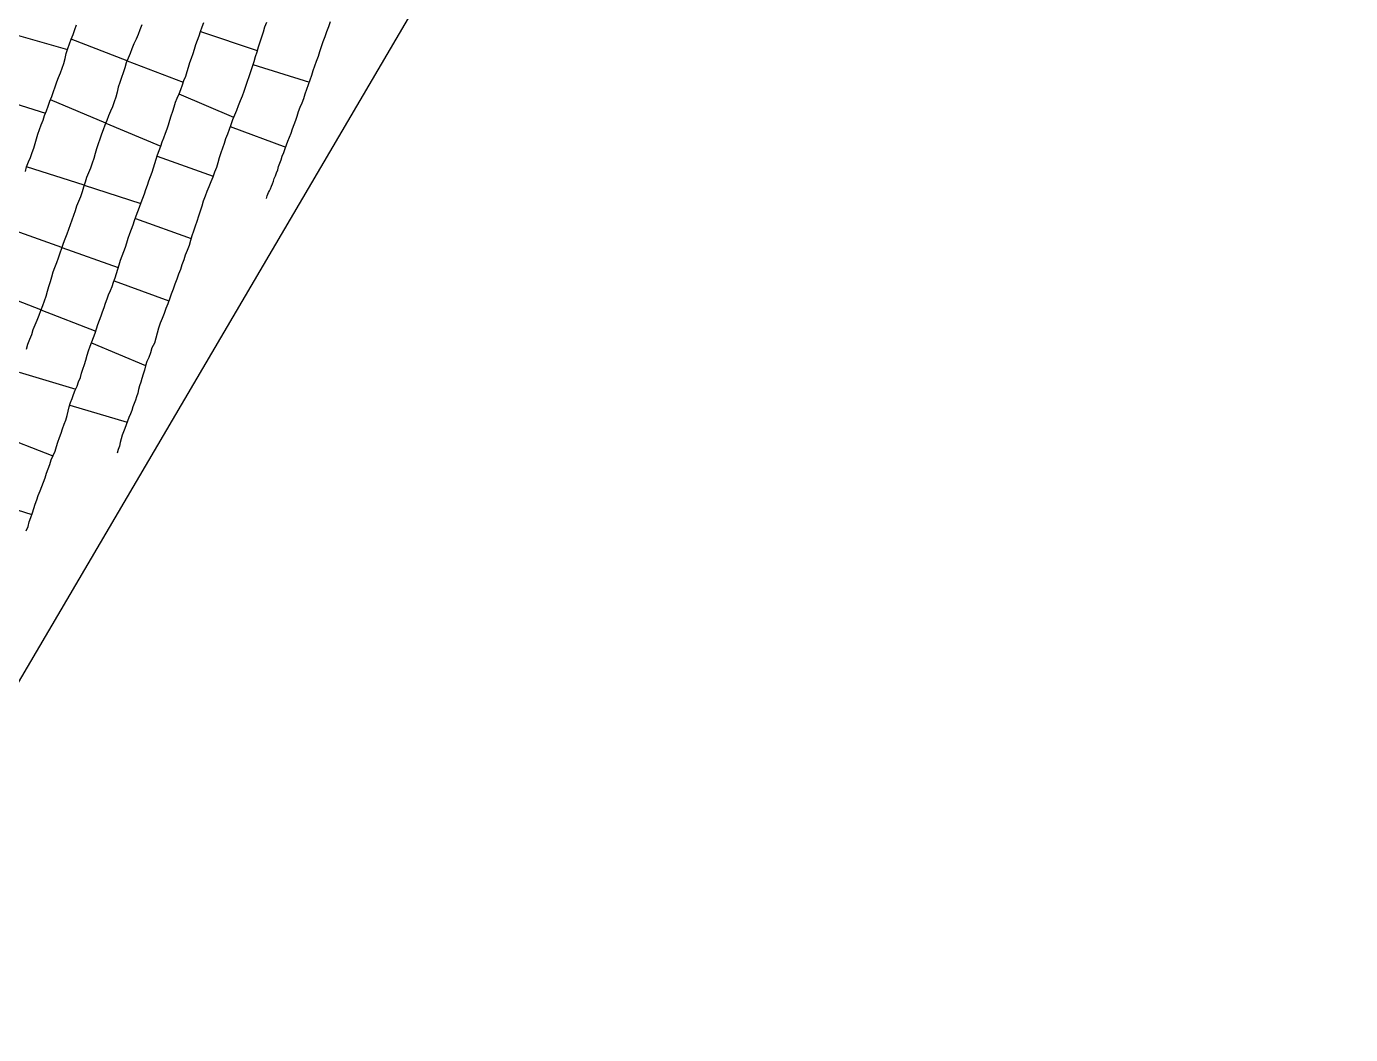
# Model space of a CAD drawing. Extents: x 703186 to 703989, y 1560402 to 1561368.
# Drawn here: x 703862 to 703962.4, y 1560408.5 to 1560484.8 of the extents above; entities that cross this region are included whole.
import ezdxf

# ---------------------------------------------------------------- set-up
doc = ezdxf.new("R2010")
doc.units = 0
for name, color, linetype in [('10124_2002_REAL', 30, 'Continuous'), ('AGROCAD PLL', 7, 'Continuous'), ('PANTE_2002', 7, 'Continuous')]:
    doc.layers.add(name, color=color, linetype=linetype)

msp = doc.modelspace()

# ---------------------------------------------------------------- linework, layer by layer
at = {"layer": '10124_2002_REAL'}
for points in [[(703861.9545, 1560473.8363), (703862.0471, 1560474.2084), (703862.1911, 1560474.5755), (703862.353, 1560474.9198), (703862.4743, 1560475.2751), (703862.5992, 1560475.6158), (703862.7039, 1560475.9609), (703862.8053, 1560476.3249), (703862.9028, 1560476.6791), (703863.0231, 1560477.0365), (703863.1581, 1560477.3919), (703863.2919, 1560477.7305), (703863.4167, 1560478.0841), (703863.5553, 1560478.4356), (703863.6877, 1560478.807), (703863.8214, 1560479.171), (703863.9533, 1560479.5339), (703864.0848, 1560479.9027), (703864.2175, 1560480.2612), (703864.3501, 1560480.6278), (703864.4756, 1560480.9783), (703864.6207, 1560481.3236), (703864.7352, 1560481.6782), (703864.8597, 1560482.0361), (703864.9808, 1560482.404), (703865.0522, 1560482.7808), (703865.1601, 1560483.1523), (703865.2913, 1560483.5194), (703865.4294, 1560483.8761), (703865.5772, 1560484.2306), (703865.7079, 1560484.5958), (703865.8413, 1560484.9599)], [(703870.7716, 1560484.9543), (703870.6319, 1560484.5903), (703870.4897, 1560484.2314), (703870.3439, 1560483.8642), (703870.1783, 1560483.5095), (703870.0273, 1560483.1486), (703869.8852, 1560482.7957), (703869.7432, 1560482.4357), (703869.604, 1560482.0745), (703869.49, 1560481.6995), (703869.376, 1560481.3274), (703869.2331, 1560480.9685), (703869.1087, 1560480.599), (703868.9977, 1560480.2379), (703868.8985, 1560479.8673), (703868.8006, 1560479.4871), (703868.6919, 1560479.1125), (703868.5468, 1560478.7554), (703868.3932, 1560478.4048), (703868.2511, 1560478.0564), (703868.1296, 1560477.6986), (703867.9876, 1560477.3587), (703867.843, 1560477.0112), (703867.7155, 1560476.6636), (703867.6007, 1560476.2933), (703867.4622, 1560475.9346), (703867.3454, 1560475.5748), (703867.2379, 1560475.2099), (703867.1436, 1560474.8282), (703867.0067, 1560474.4716), (703866.886, 1560474.1105), (703866.731, 1560473.7563), (703866.5943, 1560473.3928), (703866.4741, 1560473.028), (703866.3587, 1560472.6653), (703866.2464, 1560472.298), (703866.12, 1560471.9222), (703865.9751, 1560471.5657), (703865.84, 1560471.2244), (703865.7307, 1560470.8734), (703865.6139, 1560470.5196), (703865.4699, 1560470.1723), (703865.3383, 1560469.8136), (703865.224, 1560469.4499), (703865.097, 1560469.091), (703864.9516, 1560468.7249), (703864.823, 1560468.3831), (703864.6951, 1560468.0214), (703864.559, 1560467.6566), (703864.4371, 1560467.2937), (703864.3089, 1560466.9223), (703864.1662, 1560466.5625), (703864.0433, 1560466.2097), (703863.9402, 1560465.835), (703863.8284, 1560465.4775), (703863.7125, 1560465.107), (703863.5969, 1560464.748), (703863.4982, 1560464.3842), (703863.3786, 1560464.0322), (703863.2494, 1560463.675), (703863.1053, 1560463.3025), (703862.9672, 1560462.938), (703862.832, 1560462.5703), (703862.6676, 1560462.2174), (703862.5264, 1560461.8529), (703862.4094, 1560461.4782), (703862.2569, 1560461.1218), (703862.1131, 1560460.746), (703862.0211, 1560460.3584)], [(703862.0234, 1560446.6372), (703862.1585, 1560446.9683), (703862.2475, 1560447.3115), (703862.3628, 1560447.6476), (703862.4903, 1560447.9849), (703862.5973, 1560448.3145), (703862.7005, 1560448.646), (703862.8245, 1560448.9755), (703862.9311, 1560449.31), (703863.0643, 1560449.6532), (703863.1983, 1560449.9892), (703863.3363, 1560450.3075), (703863.4598, 1560450.651), (703863.5579, 1560450.9973), (703863.6805, 1560451.3242), (703863.8078, 1560451.6608), (703863.9193, 1560451.9987), (703864.063, 1560452.3416), (703864.2171, 1560452.6694), (703864.3142, 1560453.0114), (703864.4167, 1560453.3558), (703864.542, 1560453.6868), (703864.6581, 1560454.0203), (703864.7653, 1560454.3597), (703864.9004, 1560454.6997), (703865.0329, 1560455.022), (703865.1197, 1560455.3671), (703865.205, 1560455.7021), (703865.2827, 1560456.027), (703865.379, 1560456.3536), (703865.4891, 1560456.6533), (703865.6073, 1560456.9608), (703865.7364, 1560457.2791), (703865.8733, 1560457.5882), (703865.9929, 1560457.9201), (703866.1212, 1560458.2448), (703866.2206, 1560458.5637), (703866.3158, 1560458.886), (703866.4349, 1560459.2159), (703866.5372, 1560459.567), (703866.6484, 1560459.9237), (703866.7495, 1560460.2693), (703866.8589, 1560460.615), (703866.9953, 1560460.9437), (703867.1074, 1560461.2731), (703867.2334, 1560461.5953), (703867.3563, 1560461.9222), (703867.4561, 1560462.2556), (703867.5698, 1560462.5872), (703867.6885, 1560462.9068), (703867.8102, 1560463.225), (703867.9241, 1560463.5518), (703868.0382, 1560463.8686), (703868.1533, 1560464.1928), (703868.2659, 1560464.5103), (703868.4006, 1560464.8272), (703868.5365, 1560465.1373), (703868.6452, 1560465.4546), (703868.7667, 1560465.7896), (703868.8574, 1560466.1186), (703868.9561, 1560466.4545), (703869.0594, 1560466.7887), (703869.175, 1560467.1245), (703869.2843, 1560467.4588), (703869.4124, 1560467.782), (703869.5402, 1560468.1118), (703869.647, 1560468.4541), (703869.7524, 1560468.804), (703869.8685, 1560469.1431), (703869.9942, 1560469.4695), (703870.1202, 1560469.8036), (703870.2359, 1560470.1402), (703870.3585, 1560470.4814), (703870.4773, 1560470.8215), (703870.6098, 1560471.1566), (703870.7321, 1560471.49), (703870.8619, 1560471.8173), (703870.9757, 1560472.156), (703871.0929, 1560472.4829), (703871.201, 1560472.8241), (703871.3116, 1560473.1484), (703871.4408, 1560473.4739), (703871.5614, 1560473.7887), (703871.6557, 1560474.119), (703871.7732, 1560474.4434), (703871.857, 1560474.7803), (703871.971, 1560475.1012), (703872.0885, 1560475.4287), (703872.2174, 1560475.7583), (703872.3272, 1560476.0899), (703872.4578, 1560476.4097), (703872.5801, 1560476.7383), (703872.6902, 1560477.0672), (703872.8065, 1560477.3937), (703872.9059, 1560477.7377), (703873.0026, 1560478.0724), (703873.1271, 1560478.4129), (703873.2278, 1560478.7539), (703873.3381, 1560479.0897), (703873.4632, 1560479.4114), (703873.603, 1560479.7404), (703873.7417, 1560480.0677), (703873.854, 1560480.4119), (703873.9724, 1560480.747), (703874.1081, 1560481.0734), (703874.2105, 1560481.4143), (703874.3192, 1560481.7516), (703874.4242, 1560482.0946), (703874.535, 1560482.4334), (703874.6603, 1560482.7793), (703874.7711, 1560483.1216), (703874.8718, 1560483.4673), (703874.9894, 1560483.7995), (703875.1253, 1560484.1267), (703875.2334, 1560484.4522), (703875.3447, 1560484.7926), (703875.4735, 1560485.1285)], [(703880.2287, 1560485.1354), (703880.0845, 1560484.7682), (703879.9656, 1560484.3938), (703879.8429, 1560484.0171), (703879.7223, 1560483.6466), (703879.6058, 1560483.2718), (703879.4897, 1560482.8892), (703879.3698, 1560482.5265), (703879.2594, 1560482.1557), (703879.1386, 1560481.7674), (703879.0126, 1560481.3964), (703878.8884, 1560481.0245), (703878.7605, 1560480.6575), (703878.6413, 1560480.2839), (703878.5149, 1560479.9112), (703878.372, 1560479.5513), (703878.2262, 1560479.1889), (703878.0813, 1560478.8212), (703877.9432, 1560478.4598), (703877.7934, 1560478.1139), (703877.6582, 1560477.7562), (703877.5315, 1560477.386), (703877.3998, 1560477.0308), (703877.2595, 1560476.6769), (703877.1226, 1560476.3211), (703877.0069, 1560475.967), (703876.8951, 1560475.6086), (703876.7643, 1560475.249), (703876.6456, 1560474.8867), (703876.5379, 1560474.5126), (703876.4329, 1560474.1448), (703876.2889, 1560473.7883), (703876.1513, 1560473.4151), (703876.0199, 1560473.0537), (703875.8639, 1560472.6889), (703875.7126, 1560472.3257), (703875.5678, 1560471.9748), (703875.4378, 1560471.5945), (703875.3152, 1560471.216), (703875.1932, 1560470.835), (703875.0729, 1560470.4546), (703874.9489, 1560470.0698), (703874.8224, 1560469.7093), (703874.7035, 1560469.3371), (703874.5644, 1560468.9647), (703874.4601, 1560468.6151), (703874.3669, 1560468.2327), (703874.2159, 1560467.8546), (703874.071, 1560467.4975), (703873.9558, 1560467.145), (703873.8139, 1560466.7835), (703873.6993, 1560466.4258), (703873.5673, 1560466.0601), (703873.4256, 1560465.692), (703873.2924, 1560465.3108), (703873.1467, 1560464.9437), (703873.012, 1560464.5587), (703872.8835, 1560464.1878), (703872.7514, 1560463.8199), (703872.5905, 1560463.4683), (703872.463, 1560463.1008), (703872.3261, 1560462.7166), (703872.1809, 1560462.3498), (703872.0518, 1560461.9857), (703871.933, 1560461.5978), (703871.8499, 1560461.2228), (703871.7305, 1560460.8323), (703871.5439, 1560460.4863), (703871.4421, 1560460.1073), (703871.3223, 1560459.7637), (703871.1477, 1560459.4457), (703871.0481, 1560459.1199), (703870.9787, 1560458.7895), (703870.8692, 1560458.488), (703870.7906, 1560458.1799), (703870.7071, 1560457.8916), (703870.6031, 1560457.6178), (703870.5221, 1560457.3303), (703870.4638, 1560457.0575), (703870.3818, 1560456.7907), (703870.29, 1560456.5342), (703870.1968, 1560456.277), (703870.1101, 1560456.0135), (703870.0199, 1560455.7409), (703869.9146, 1560455.4803), (703869.8047, 1560455.2147), (703869.688, 1560454.9392), (703869.5916, 1560454.6604), (703869.4903, 1560454.3872), (703869.3897, 1560454.1343), (703869.2912, 1560453.8701), (703869.2081, 1560453.5992), (703869.1378, 1560453.323), (703869.0763, 1560453.052), (703868.9891, 1560452.7885), (703868.9216, 1560452.5083)], [(703880.2137, 1560471.8074), (703880.25, 1560471.8994), (703880.2876, 1560472.004), (703880.3317, 1560472.1344), (703880.3891, 1560472.2606), (703880.4563, 1560472.393), (703880.5318, 1560472.5432), (703880.6156, 1560472.7296), (703880.6728, 1560472.9166), (703880.7446, 1560473.121), (703880.8169, 1560473.3177), (703880.8999, 1560473.5256), (703880.9898, 1560473.7458), (703881.0733, 1560473.9782), (703881.1414, 1560474.222), (703881.2233, 1560474.4765), (703881.3305, 1560474.7367), (703881.4247, 1560475.0129), (703881.538, 1560475.2952), (703881.6412, 1560475.5816), (703881.7383, 1560475.8717), (703881.8526, 1560476.1543), (703881.9784, 1560476.4482), (703882.0895, 1560476.7538), (703882.1985, 1560477.0758), (703882.3112, 1560477.4048), (703882.4354, 1560477.7293), (703882.553, 1560478.0502), (703882.6567, 1560478.3845), (703882.7852, 1560478.7172), (703882.9268, 1560479.045), (703883.0517, 1560479.3813), (703883.1587, 1560479.7231), (703883.2846, 1560480.0725), (703883.4145, 1560480.4343), (703883.5394, 1560480.7903), (703883.6512, 1560481.149), (703883.7649, 1560481.5046), (703883.8879, 1560481.8583), (703884.0145, 1560482.2154), (703884.1535, 1560482.5781), (703884.2694, 1560482.9437), (703884.3926, 1560483.3195), (703884.5245, 1560483.6974), (703884.6771, 1560484.0703), (703884.8088, 1560484.4494), (703884.9506, 1560484.8211), (703885.0764, 1560485.2062)]]:
    msp.add_lwpolyline(points, dxfattribs=at)
at = {"layer": 'AGROCAD PLL', "color": 5, "true_color": 0x0000ff}
for points in [[(703860.8951, 1560484.3087), (703865.1402, 1560483.0839)], [(703859.2867, 1560479.5793), (703863.487, 1560478.2625)], [(703868.6817, 1560465.5552), (703872.8338, 1560464.0493)], [(703866.9617, 1560460.8628), (703871.0609, 1560459.1617)]]:
    msp.add_lwpolyline(points, dxfattribs=at)
at = {"layer": 'AGROCAD PLL', "color": 3, "true_color": 0x00ff00}
for points in [[(703875.2291, 1560484.4393), (703879.5269, 1560483.0119)], [(703869.6684, 1560482.2417), (703865.4291, 1560483.8754)], [(703869.6684, 1560482.2417), (703865.4291, 1560483.8754)], [(703869.6684, 1560482.2417), (703865.4291, 1560483.8754)], [(703869.6684, 1560482.2417), (703865.4291, 1560483.8754)], [(703879.1953, 1560481.9496), (703883.4786, 1560480.617)], [(703873.5935, 1560479.7181), (703877.7346, 1560477.9584)], [(703868.0536, 1560477.5167), (703863.8573, 1560479.2698)], [(703868.0536, 1560477.5167), (703863.8573, 1560479.2698)], [(703868.0536, 1560477.5167), (703872.2229, 1560475.7749)], [(703877.4827, 1560477.2544), (703881.6802, 1560475.6981)], [(703871.9365, 1560475.0042), (703876.1812, 1560473.4962)], [(703866.4025, 1560472.8029), (703870.7109, 1560471.4321)], [(703870.2887, 1560470.2871), (703874.5067, 1560468.7715)], [(703864.7217, 1560468.0966), (703860.4662, 1560469.6014)], [(703864.7217, 1560468.0966), (703860.4662, 1560469.6014)], [(703864.7217, 1560468.0966), (703868.9964, 1560466.585)], [(703863.1277, 1560463.3604), (703867.2914, 1560461.7496)], [(703861.4951, 1560458.6435), (703865.7683, 1560457.3511)], [(703865.3177, 1560456.1457), (703869.6622, 1560454.8647)], [(703858.1223, 1560449.2403), (703862.4438, 1560447.8619)]]:
    msp.add_lwpolyline(points, dxfattribs=at)
at = {"layer": 'AGROCAD PLL', "color": 1, "true_color": 0xff0000}
for points in [[(703869.6684, 1560482.2417), (703873.9214, 1560480.6027)], [(703866.4025, 1560472.8029), (703862.0425, 1560474.1901)], [(703866.4025, 1560472.8029), (703862.0425, 1560474.1901)], [(703863.1277, 1560463.3604), (703858.8797, 1560465.0037)], [(703863.1277, 1560463.3604), (703858.8797, 1560465.0037)], [(703859.7411, 1560453.9644), (703864.0459, 1560452.3009)]]:
    msp.add_lwpolyline(points, dxfattribs=at)
at = {"layer": 'PANTE_2002'}
msp.add_lwpolyline([(703529.902, 1560681.0554), (703961.7243, 1560629.0467), (703962.3596, 1560628.8469), (703960.2659, 1560619.5059), (703938.5239, 1560572.9618), (703931.9873, 1560559.0196), (703913.4591, 1560526.4823), (703890.9695, 1560485.4718), (703860.0131, 1560432.8196), (703847.8423, 1560412.4466), (703840.9631, 1560409.8008), (703838.3173, 1560408.4779), (703831.4381, 1560408.4779), (703823.8389, 1560409.5444), (703822.8372, 1560409.685), (703763.551, 1560415.6519), (703738.6582, 1560418.8349), (703702.1205, 1560423.4021), (703699.1179, 1560423.7775), (703685.8331, 1560425.4381), (703564.6125, 1560440.8409)], dxfattribs=at)

doc.saveas('drawing.dxf')
